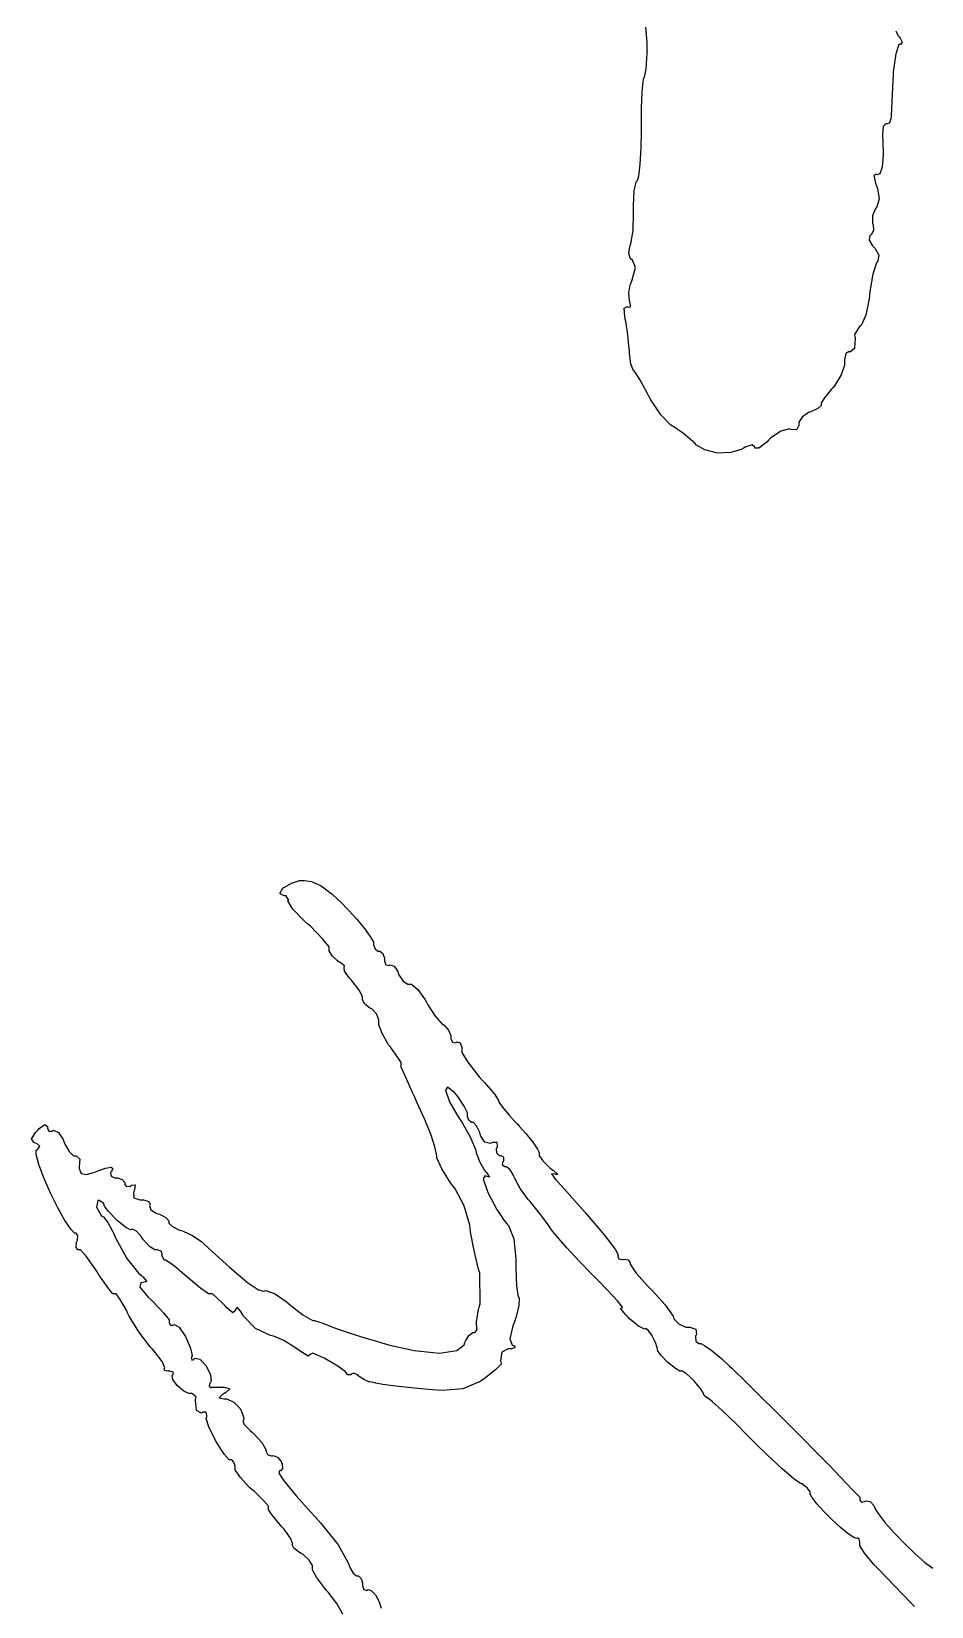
# Model space of a CAD drawing. Extents: x 0.5 to 12, y 0.6 to 18.2.
# Drawn here: x 8.751 to 10.448, y 6.278 to 9.245 of the extents above; entities that cross this region are included whole.
import ezdxf

# ---------------------------------------------------------------- set-up
doc = ezdxf.new("R2010")
doc.units = 0
doc.layers.get('0').update_dxf_attribs({"linetype": 'CONTINUOUS'})

msp = doc.modelspace()

# ---------------------------------------------------------------- linework, layer by layer
at = {"color": 0}
for points in [[(10.3803, 9.24625), (10.3851, 9.2366), (10.3868, 9.23465), (10.3884, 9.23269), (10.3921, 9.22472), (10.3892, 9.22071), (10.3883, 9.22071), (10.3863, 9.22071), (10.3803, 9.20313), (10.3757, 9.16906), (10.3753, 9.16081), (10.3749, 9.15261), (10.373, 9.11339), (10.3716, 9.08589), (10.3715, 9.08344), (10.3713, 9.08106), (10.3684, 9.07264), (10.3632, 9.07053), (10.3622, 9.07107), (10.3618, 9.07135), (10.3568, 9.06614), (10.3553, 9.05094), (10.3555, 9.04688), (10.356, 9.03836), (10.3563, 9.01253), (10.3547, 8.9891), (10.3505, 8.97678), (10.3449, 8.97521), (10.3438, 8.97586), (10.3432, 8.97629), (10.3388, 8.97358), (10.3423, 8.95893), (10.344, 8.95438), (10.3459, 8.94949), (10.3493, 8.92974), (10.3449, 8.91482), (10.3428, 8.91228), (10.3412, 8.91032), (10.3362, 8.89774), (10.3362, 8.88476), (10.337, 8.8826), (10.3378, 8.88049), (10.3382, 8.86996), (10.3342, 8.86187), (10.3328, 8.861), (10.3314, 8.86014), (10.3301, 8.852), (10.3365, 8.84104), (10.3389, 8.83871), (10.3414, 8.83615), (10.3482, 8.82374), (10.3468, 8.81267), (10.3453, 8.81071), (10.3439, 8.80908), (10.337, 8.78749), (10.3314, 8.75521), (10.3307, 8.74826), (10.33, 8.74132), (10.3236, 8.71029), (10.3151, 8.69108), (10.3134, 8.69), (10.3117, 8.68896), (10.3025, 8.67415), (10.3028, 8.67285), (10.3037, 8.66775), (10.3026, 8.64763), (10.294, 8.64111), (10.293, 8.64176), (10.2922, 8.64225), (10.2865, 8.63846), (10.2839, 8.62651), (10.2839, 8.6225), (10.2839, 8.61638), (10.2773, 8.59799), (10.2648, 8.57715), (10.2617, 8.57383), (10.2587, 8.57058), (10.2461, 8.55479), (10.2396, 8.54551), (10.2396, 8.54238), (10.2396, 8.54053), (10.2335, 8.53494), (10.2216, 8.52892), (10.2188, 8.528), (10.2159, 8.52713), (10.204, 8.51861), (10.1979, 8.50868), (10.1979, 8.50532), (10.1979, 8.50282), (10.1937, 8.49522), (10.1848, 8.49436), (10.1824, 8.49522), (10.1802, 8.4961), (10.1638, 8.49203), (10.1444, 8.47879), (10.1407, 8.47504), (10.1371, 8.47146), (10.1222, 8.4599), (10.1146, 8.46013), (10.1146, 8.46018), (10.1146, 8.46169), (10.1098, 8.46619), (10.098, 8.46257), (10.0945, 8.46067), (10.0887, 8.45762), (10.0697, 8.45199), (10.0441, 8.45074), (10.0203, 8.45682), (10.0049, 8.46582), (10.0008, 8.46989), (9.99804, 8.47265), (9.98031, 8.48747), (9.96213, 8.49994), (9.95921, 8.50151), (9.95622, 8.50315), (9.93739, 8.52257), (9.91835, 8.55094), (9.91531, 8.55697), (9.91222, 8.56304), (9.89763, 8.58951), (9.88726, 8.60542), (9.88633, 8.60612), (9.88536, 8.60688), (9.88112, 8.61897), (9.87842, 8.63829), (9.87825, 8.64258), (9.87804, 8.64692), (9.87537, 8.67333), (9.87131, 8.69928), (9.87044, 8.70329), (9.86936, 8.70806), (9.86833, 8.72347), (9.87375, 8.72672), (9.87457, 8.72618), (9.87565, 8.72553), (9.88049, 8.72597), (9.87983, 8.73356), (9.87901, 8.73579), (9.87815, 8.73801), (9.87696, 8.75261), (9.87967, 8.76768), (9.88081, 8.77018), (9.88368, 8.77681), (9.88971, 8.80007), (9.88439, 8.81407), (9.88167, 8.81597), (9.88032, 8.81694), (9.87717, 8.82644), (9.87885, 8.83942), (9.87999, 8.84201), (9.88108, 8.84467), (9.8851, 8.8699), (9.88629, 8.9031), (9.88601, 8.90972), (9.88574, 8.91639), (9.8871, 8.94553), (9.89139, 8.96278), (9.89258, 8.96349), (9.89372, 8.96425), (9.89589, 8.97304), (9.8986, 8.99507), (9.90039, 9.02632), (9.90104, 9.05419), (9.90104, 9.06347), (9.90099, 9.07269), (9.90136, 9.10026), (9.90246, 9.13038), (9.90414, 9.15076), (9.90565, 9.15821), (9.90619, 9.15821), (9.9069, 9.15826), (9.90989, 9.17481), (9.91146, 9.20458), (9.91146, 9.21451), (9.91146, 9.22418), (9.90929, 9.25299)], [(9.33817, 6.26324), (9.32693, 6.28304), (9.31044, 6.30479), (9.30692, 6.3086), (9.30333, 6.31244), (9.28874, 6.33257), (9.28119, 6.34646), (9.28119, 6.35107), (9.28119, 6.35454), (9.27479, 6.3649), (9.26243, 6.37587), (9.25944, 6.37744), (9.25646, 6.37907), (9.24571, 6.38726), (9.24262, 6.39393), (9.24322, 6.39453), (9.24393, 6.39529), (9.23958, 6.40653), (9.22672, 6.42367), (9.22325, 6.4274), (9.21972, 6.43121), (9.20529, 6.44933), (9.19786, 6.4599), (9.19786, 6.46343), (9.19786, 6.4669), (9.18864, 6.47726), (9.1709, 6.49474), (9.16661, 6.49832), (9.16228, 6.50196), (9.14453, 6.52126), (9.13536, 6.53483), (9.13536, 6.53933), (9.13536, 6.54194), (9.13292, 6.54975), (9.12858, 6.55404), (9.12717, 6.55404), (9.12392, 6.55404), (9.11431, 6.56456), (9.09842, 6.58892), (9.0855, 6.61632), (9.08074, 6.63183), (9.0816, 6.63579), (9.08197, 6.63764), (9.08046, 6.64372), (9.07487, 6.64382), (9.07357, 6.64301), (9.07194, 6.64204), (9.06233, 6.64686), (9.06033, 6.6659), (9.06119, 6.67122), (9.06136, 6.67231), (9.05376, 6.67904), (9.05126, 6.67904), (9.04801, 6.67904), (9.03842, 6.68343), (9.02576, 6.69368), (9.01747, 6.7054), (9.01665, 6.71311), (9.01779, 6.71425), (9.01839, 6.7149), (9.01824, 6.71881), (9.01232, 6.72071), (9.01036, 6.72071), (9.00831, 6.72071), (9.00217, 6.72239), (9.00151, 6.72586), (9.00201, 6.72629), (9.00276, 6.72706), (8.99756, 6.73921), (8.98296, 6.75819), (8.97906, 6.76237), (8.9751, 6.7666), (8.95378, 6.79476), (8.93549, 6.82465), (8.93311, 6.82969), (8.93067, 6.83479), (8.91857, 6.85574), (8.91075, 6.86654), (8.90815, 6.86654), (8.90489, 6.86654), (8.89529, 6.87879), (8.87847, 6.9025), (8.87494, 6.90821), (8.87136, 6.91396), (8.85406, 6.93767), (8.84358, 6.94987), (8.84011, 6.94987), (8.83892, 6.94987), (8.83544, 6.95449), (8.83615, 6.96338), (8.83703, 6.9655), (8.83783, 6.96767), (8.83865, 6.97657), (8.83535, 6.98112), (8.83425, 6.98112), (8.83214, 6.98112), (8.8259, 6.98757), (8.81418, 7.00456), (8.80067, 7.02875), (8.78694, 7.05664), (8.77458, 7.08496), (8.76514, 7.11025), (8.76019, 7.12907), (8.76014, 7.13732), (8.76139, 7.13803), (8.76313, 7.13911), (8.76699, 7.14481), (8.76113, 7.14968), (8.7589, 7.1505), (8.75657, 7.15136), (8.75125, 7.15853), (8.7595, 7.17122), (8.76297, 7.17481), (8.76585, 7.1779), (8.77642, 7.18554), (8.78119, 7.18192), (8.78119, 7.18067), (8.78119, 7.17882), (8.78424, 7.17318), (8.79021, 7.17301), (8.79161, 7.17383), (8.79303, 7.17475), (8.80197, 7.17057), (8.81076, 7.15728), (8.81218, 7.1536), (8.81353, 7.14996), (8.82249, 7.13482), (8.83035, 7.12696), (8.83301, 7.12696), (8.83535, 7.12696), (8.84261, 7.12022), (8.84244, 7.11914), (8.84179, 7.11507), (8.84136, 7.10254), (8.84511, 7.09358), (8.85454, 7.09164), (8.86654, 7.09457), (8.87039, 7.09597), (8.87532, 7.09788), (8.89046, 7.10314), (8.90132, 7.10553), (8.90429, 7.10303), (8.90201, 7.09739), (8.90099, 7.09571), (8.90018, 7.09446), (8.90115, 7.08838), (8.90831, 7.08529), (8.91075, 7.08529), (8.91357, 7.08529), (8.92219, 7.08203), (8.92703, 7.07617), (8.92703, 7.07422), (8.92703, 7.07286), (8.93056, 7.06868), (8.9375, 7.06972), (8.93918, 7.07075), (8.94065, 7.07167), (8.94667, 7.0721), (8.94569, 7.06353), (8.94472, 7.06093), (8.94358, 7.058), (8.94433, 7.04758), (8.95546, 7.04362), (8.95921, 7.04362), (8.96246, 7.04362), (8.97233, 7.04081), (8.97493, 7.035), (8.97433, 7.03396), (8.97353, 7.03267), (8.97629, 7.02518), (8.98643, 7.01856), (8.98936, 7.01764), (8.99224, 7.01671), (9.00418, 7.01031), (9.01036, 7.00407), (9.01036, 7.00196), (9.01036, 6.99983), (9.01719, 6.99349), (9.03054, 6.98671), (9.03381, 6.98568), (9.037, 6.98469), (9.0549, 6.97635), (9.07069, 6.96599), (9.07286, 6.96397), (9.08561, 6.95215), (9.12446, 6.91699), (9.15864, 6.88813), (9.17942, 6.87435), (9.18847, 6.87158), (9.19081, 6.87244), (9.19249, 6.87315), (9.2091, 6.8674), (9.23122, 6.85243), (9.23568, 6.84847), (9.24013, 6.84451), (9.26275, 6.82731), (9.28043, 6.81717), (9.28244, 6.81674), (9.2844, 6.81635), (9.29872, 6.81207), (9.31478, 6.80604), (9.31765, 6.80479), (9.32047, 6.80354), (9.33149, 6.79964), (9.35379, 6.79215), (9.3814, 6.78342), (9.40386, 6.77658), (9.4114, 6.77436), (9.42643, 6.76997), (9.47244, 6.75971), (9.52024, 6.75489), (9.55279, 6.75993), (9.56685, 6.77035), (9.56831, 6.77485), (9.56912, 6.77746), (9.57585, 6.78814), (9.58322, 6.79362), (9.58572, 6.79362), (9.58708, 6.79362), (9.59147, 6.79932), (9.59125, 6.79953), (9.59044, 6.80035), (9.59, 6.8144), (9.59392, 6.83675), (9.59532, 6.84169), (9.59694, 6.84771), (9.59631, 6.90582), (9.59457, 6.91129), (9.59304, 6.9159), (9.58535, 6.94808), (9.57904, 6.98346), (9.57835, 6.98958), (9.57753, 6.9961), (9.56651, 7.03217), (9.54904, 7.06581), (9.54503, 7.07107), (9.54118, 7.07611), (9.52474, 7.102), (9.51546, 7.12267), (9.51519, 7.12506), (9.51465, 7.12967), (9.51172, 7.14333), (9.50444, 7.1659), (9.49197, 7.1964), (9.47781, 7.22786), (9.47299, 7.23828), (9.46951, 7.24571), (9.45518, 7.27843), (9.44786, 7.29394), (9.44786, 7.2991), (9.44786, 7.30231), (9.44174, 7.31174), (9.42985, 7.32878), (9.42703, 7.33242), (9.42415, 7.3361), (9.41228, 7.35693), (9.40619, 7.37326), (9.40619, 7.37869), (9.40619, 7.38265), (9.40158, 7.39442), (9.39268, 7.4036), (9.39057, 7.4044), (9.3884, 7.40528), (9.3795, 7.41237), (9.37494, 7.42036), (9.37494, 7.42296), (9.37494, 7.42686), (9.36871, 7.43853), (9.35661, 7.45518), (9.35368, 7.45828), (9.35075, 7.46143), (9.3411, 7.4745), (9.34065, 7.48144), (9.34065, 7.48144), (9.34076, 7.48144), (9.3411, 7.48481), (9.33317, 7.49089), (9.33068, 7.49235), (9.32813, 7.49382), (9.31776, 7.50364), (9.31244, 7.51275), (9.31244, 7.51574), (9.31244, 7.52061), (9.30035, 7.53515), (9.27696, 7.55908), (9.27132, 7.56396), (9.26563, 7.56885), (9.24382, 7.59158), (9.23469, 7.60688), (9.23546, 7.60801), (9.236, 7.60894), (9.2315, 7.61654), (9.23004, 7.61654), (9.22743, 7.61654), (9.21967, 7.62099), (9.22526, 7.63075), (9.2411, 7.64068), (9.2564, 7.6454), (9.26156, 7.64551), (9.2659, 7.64567), (9.27919, 7.64356), (9.2971, 7.63542), (9.31793, 7.61947), (9.33794, 7.60053), (9.3444, 7.59397), (9.3495, 7.58876), (9.36431, 7.57249), (9.38064, 7.55263), (9.39171, 7.53674), (9.39578, 7.5294), (9.39578, 7.52692), (9.39578, 7.52436), (9.39882, 7.51665), (9.40435, 7.51237), (9.40619, 7.51237), (9.40799, 7.51237), (9.41351, 7.5076), (9.41661, 7.49897), (9.41661, 7.4961), (9.41661, 7.49371), (9.41943, 7.48643), (9.42507, 7.48514), (9.42626, 7.48583), (9.42757, 7.48671), (9.435, 7.48394), (9.44168, 7.47374), (9.4426, 7.47081), (9.44347, 7.46793), (9.45156, 7.45606), (9.46083, 7.44987), (9.46392, 7.44987), (9.46778, 7.44987), (9.47933, 7.43994), (9.49349, 7.42068), (9.49588, 7.41601), (9.49821, 7.41135), (9.51226, 7.38965), (9.52544, 7.375), (9.5274, 7.37381), (9.52935, 7.37267), (9.53743, 7.36333), (9.54161, 7.35319), (9.54161, 7.34978), (9.54161, 7.3475), (9.54465, 7.34056), (9.55067, 7.33968), (9.55203, 7.3405), (9.55322, 7.34125), (9.55935, 7.33942), (9.56244, 7.33068), (9.56244, 7.32775), (9.56244, 7.32156), (9.57346, 7.3029), (9.59489, 7.27522), (9.6001, 7.26986), (9.60525, 7.26454), (9.62478, 7.24251), (9.63135, 7.23112), (9.63135, 7.23112), (9.63135, 7.23112), (9.63211, 7.22765), (9.63906, 7.21815), (9.65093, 7.2041), (9.6626, 7.19114), (9.66661, 7.1869), (9.67074, 7.18251), (9.68278, 7.16883), (9.69601, 7.15224), (9.70497, 7.139), (9.70828, 7.13292), (9.70828, 7.13086), (9.70828, 7.1275), (9.71511, 7.1174), (9.72846, 7.10406), (9.73172, 7.10167), (9.73481, 7.09939), (9.74365, 7.09158), (9.74035, 7.09119), (9.73953, 7.09158), (9.73768, 7.09244), (9.73118, 7.09299), (9.73893, 7.08231), (9.74192, 7.07904), (9.75515, 7.06446), (9.7946, 7.02018), (9.83074, 6.97771), (9.85118, 6.95068), (9.85726, 6.94), (9.85672, 6.93804), (9.85633, 6.9369), (9.85851, 6.93246), (9.8649, 6.93132), (9.86664, 6.93164), (9.86833, 6.93201), (9.87565, 6.93044), (9.87972, 6.92529), (9.87983, 6.92383), (9.87989, 6.92242), (9.89111, 6.90576), (9.91243, 6.882), (9.91758, 6.87696), (9.92269, 6.87196), (9.94575, 6.84586), (9.9605, 6.82476), (9.96143, 6.82226), (9.96229, 6.81976), (9.97222, 6.8094), (9.98469, 6.80404), (9.98887, 6.80404), (9.9924, 6.80404), (10.0032, 6.80024), (10.0046, 6.79096), (10.0037, 6.78842), (10.0028, 6.78624), (10.0032, 6.77729), (10.0089, 6.77279), (10.0108, 6.77279), (10.013, 6.77279), (10.0197, 6.7691), (10.0342, 6.75906), (10.0522, 6.74414), (10.0671, 6.73063), (10.0719, 6.72592), (10.099, 6.69933), (10.1802, 6.61919), (10.255, 6.54383), (10.2984, 6.49778), (10.3124, 6.48356), (10.3124, 6.47879), (10.3124, 6.47765), (10.3155, 6.47412), (10.3215, 6.4751), (10.3229, 6.47597), (10.3243, 6.47689), (10.3323, 6.47547), (10.3391, 6.46761), (10.34, 6.46522), (10.3413, 6.46186), (10.3474, 6.45253), (10.3606, 6.43539), (10.3779, 6.41581), (10.3973, 6.39556), (10.417, 6.37651), (10.4352, 6.36062), (10.4499, 6.34967)], [(10.4154, 6.27756), (10.4099, 6.28336), (10.3778, 6.31668), (10.3481, 6.34711), (10.3439, 6.35146), (10.3395, 6.35585), (10.3217, 6.37815), (10.3126, 6.39264), (10.3126, 6.39746), (10.3126, 6.39963), (10.311, 6.40597), (10.3077, 6.40685), (10.3073, 6.40642), (10.3067, 6.40582), (10.3014, 6.40744), (10.2904, 6.41471), (10.2761, 6.42649), (10.2604, 6.44103), (10.2449, 6.45654), (10.2316, 6.47125), (10.2223, 6.48351), (10.2188, 6.48947), (10.2188, 6.49143), (10.2188, 6.49393), (10.2135, 6.50136), (10.2034, 6.50851), (10.201, 6.50944), (10.1986, 6.51042), (10.1882, 6.51818), (10.1663, 6.53683), (10.1386, 6.56272), (10.1155, 6.58539), (10.1079, 6.59304), (10.1005, 6.60058), (10.0782, 6.62289), (10.053, 6.64714), (10.0349, 6.66347), (10.0275, 6.66938), (10.0268, 6.66928), (10.0259, 6.66922), (10.0189, 6.6754), (10.0186, 6.67643), (10.0175, 6.67985), (10.0114, 6.68924), (9.99924, 6.70378), (9.98606, 6.71576), (9.97863, 6.72071), (9.97618, 6.72071), (9.97347, 6.72071), (9.96539, 6.72569), (9.95079, 6.73742), (9.93772, 6.75103), (9.93181, 6.75911), (9.93143, 6.76161), (9.93088, 6.76508), (9.92746, 6.77522), (9.92085, 6.78851), (9.91363, 6.79812), (9.90875, 6.80111), (9.90782, 6.80067), (9.9069, 6.80024), (9.8954, 6.80599), (9.87864, 6.81972), (9.87506, 6.82324), (9.87147, 6.82682), (9.86122, 6.83882), (9.8641, 6.84028), (9.86464, 6.83996), (9.86464, 6.83996), (9.86535, 6.84185), (9.85574, 6.85351), (9.83757, 6.87304), (9.81885, 6.89231), (9.81256, 6.8986), (9.80556, 6.9056), (9.785, 6.92686), (9.76014, 6.95361), (9.74061, 6.97597), (9.73133, 6.98747), (9.72922, 6.99083), (9.72706, 6.99419), (9.71137, 7.01574), (9.69362, 7.03754), (9.69049, 7.04107), (9.68728, 7.04465), (9.67231, 7.06506), (9.662, 7.08376), (9.66114, 7.08649), (9.66026, 7.08919), (9.65369, 7.10037), (9.64686, 7.10612), (9.64458, 7.10612), (9.64324, 7.10612), (9.63917, 7.10921), (9.63976, 7.11513), (9.64068, 7.11654), (9.64154, 7.118), (9.64165, 7.12392), (9.63661, 7.12696), (9.63499, 7.12696), (9.63325, 7.12696), (9.6281, 7.1314), (9.62782, 7.13997), (9.62864, 7.14204), (9.62944, 7.14426), (9.62913, 7.15201), (9.62104, 7.15201), (9.61871, 7.1511), (9.6161, 7.15013), (9.60547, 7.15235), (9.5981, 7.16368), (9.59717, 7.16726), (9.59636, 7.17036), (9.59033, 7.18294), (9.58421, 7.18946), (9.58219, 7.18946), (9.58051, 7.18946), (9.57563, 7.19358), (9.57297, 7.20107), (9.57297, 7.2035), (9.57297, 7.20779), (9.56685, 7.22049), (9.55496, 7.23828), (9.55214, 7.24154), (9.54856, 7.24571), (9.53554, 7.25618), (9.53142, 7.25022), (9.53911, 7.22868), (9.55279, 7.20432), (9.55806, 7.19661), (9.56168, 7.19125), (9.57813, 7.16254), (9.58826, 7.13883), (9.58886, 7.13585), (9.58942, 7.13292), (9.59571, 7.11589), (9.6046, 7.10015), (9.60644, 7.09788), (9.60861, 7.09521), (9.61436, 7.08637), (9.60835, 7.08822), (9.60667, 7.08925), (9.60656, 7.08931), (9.60254, 7.08311), (9.61165, 7.05778), (9.62842, 7.02556), (9.64193, 7.00467), (9.6474, 6.99858), (9.65028, 6.99539), (9.66015, 6.97032), (9.66417, 6.93246), (9.66411, 6.92279), (9.66407, 6.91504), (9.66558, 6.88103), (9.66883, 6.86094), (9.66965, 6.86014), (9.67046, 6.85932), (9.66965, 6.84424), (9.66336, 6.81972), (9.6614, 6.81418), (9.65869, 6.80658), (9.653, 6.78168), (9.65728, 6.77001), (9.65961, 6.76904), (9.66064, 6.76867), (9.66292, 6.76531), (9.65597, 6.76329), (9.65369, 6.76318), (9.64968, 6.76303), (9.63792, 6.75689), (9.63558, 6.7405), (9.63624, 6.73519), (9.63633, 6.73432), (9.62657, 6.72385), (9.6071, 6.70856), (9.60232, 6.70529), (9.59554, 6.70074), (9.56407, 6.68739), (9.52576, 6.68457), (9.51563, 6.68522), (9.50651, 6.68587), (9.47933, 6.68821), (9.44303, 6.692), (9.41374, 6.69586), (9.40044, 6.69808), (9.39849, 6.69883), (9.39811, 6.699), (9.38911, 6.70063), (9.38807, 6.70074), (9.38699, 6.7009), (9.37869, 6.70458), (9.36903, 6.71099), (9.36724, 6.71246), (9.36546, 6.71397), (9.35796, 6.71744), (9.35406, 6.71506), (9.35406, 6.71419), (9.35406, 6.71419), (9.34706, 6.71436), (9.34625, 6.7155), (9.34321, 6.71967), (9.32883, 6.73031), (9.30306, 6.74567), (9.28136, 6.75504), (9.27604, 6.75206), (9.27604, 6.75206), (9.2761, 6.75201), (9.27274, 6.7494), (9.25754, 6.75846), (9.25331, 6.76161), (9.24903, 6.76481), (9.22706, 6.77854), (9.20953, 6.78657), (9.20751, 6.78689), (9.20161, 6.78787), (9.17367, 6.80149), (9.15104, 6.82449), (9.14789, 6.83008), (9.14615, 6.83317), (9.13917, 6.84147), (9.13579, 6.83762), (9.13579, 6.83632), (9.13574, 6.83496), (9.13075, 6.83083), (9.11925, 6.84044), (9.11604, 6.84413), (9.11333, 6.84722), (9.10021, 6.85997), (9.09218, 6.86654), (9.08951, 6.86654), (9.08469, 6.86654), (9.07036, 6.8769), (9.03922, 6.90294), (9.03054, 6.91081), (9.02778, 6.91336), (9.01406, 6.92404), (9.00369, 6.92996), (9.00265, 6.93007), (9.00157, 6.93024), (8.99707, 6.93924), (8.99744, 6.94049), (8.99778, 6.94179), (8.99544, 6.94715), (8.98904, 6.94987), (8.98693, 6.94987), (8.98361, 6.94987), (8.97374, 6.95611), (8.96235, 6.96821), (8.96056, 6.97114), (8.95871, 6.97407), (8.949, 6.98492), (8.94086, 6.98872), (8.93983, 6.98812), (8.93815, 6.98719), (8.9291, 6.99169), (8.91254, 7.00483), (8.89654, 7.02154), (8.88872, 7.03212), (8.88769, 7.03581), (8.88737, 7.03689), (8.87869, 7.04275), (8.87765, 7.04258), (8.87619, 7.04243), (8.87349, 7.02974), (8.8826, 7.01417), (8.88564, 7.01226), (8.88683, 7.0115), (8.89518, 7.00082), (8.90414, 6.98449), (8.90565, 6.9809), (8.90944, 6.97194), (8.93088, 6.93321), (8.95378, 6.90479), (8.95839, 6.90099), (8.96121, 6.89865), (8.96881, 6.89019), (8.96099, 6.88775), (8.95839, 6.88764), (8.95762, 6.88764), (8.95551, 6.87924), (8.97114, 6.86068), (8.97661, 6.85553), (8.98122, 6.85118), (9.00049, 6.83008), (9.01047, 6.81754), (9.01047, 6.81332), (9.01047, 6.8119), (9.01307, 6.80757), (9.01812, 6.80761), (9.01938, 6.80832), (9.02061, 6.80914), (9.02935, 6.8036), (9.0415, 6.78603), (9.051, 6.76417), (9.0541, 6.75071), (9.05311, 6.74675), (9.05279, 6.74561), (9.05344, 6.74169), (9.05724, 6.74322), (9.05817, 6.74408), (9.05935, 6.74528), (9.06842, 6.74343), (9.08029, 6.73085), (9.08865, 6.71376), (9.09, 6.70221), (9.08843, 6.6996), (9.08751, 6.69814), (9.08626, 6.69254), (9.08951, 6.69032), (9.09044, 6.69043), (9.09158, 6.69065), (9.11247, 6.69075), (9.11464, 6.69054), (9.11724, 6.69032), (9.12506, 6.68772), (9.11746, 6.68088), (9.11464, 6.67904), (9.11199, 6.67736), (9.10499, 6.67074), (9.11387, 6.66883), (9.11686, 6.66878), (9.11931, 6.66878), (9.13276, 6.66254), (9.14432, 6.65067), (9.14589, 6.64779), (9.1474, 6.64497), (9.15164, 6.63308), (9.15028, 6.62696), (9.14985, 6.62696), (9.14985, 6.62696), (9.15213, 6.62061), (9.16428, 6.60824), (9.16775, 6.60525), (9.17117, 6.60226), (9.18554, 6.58637), (9.19314, 6.57308), (9.19325, 6.5714), (9.19331, 6.56976), (9.19694, 6.56353), (9.20367, 6.56125), (9.20529, 6.56153), (9.20688, 6.56185), (9.21511, 6.55865), (9.2219, 6.55062), (9.22271, 6.5485), (9.22347, 6.54644), (9.22407, 6.53771), (9.22049, 6.53321), (9.21929, 6.53321), (9.21886, 6.53321), (9.21761, 6.52854), (9.22749, 6.51346), (9.25, 6.48633), (9.27729, 6.45574), (9.28651, 6.44564), (9.29579, 6.43549), (9.32932, 6.39361), (9.34842, 6.35969), (9.35053, 6.35351), (9.35135, 6.35101), (9.35753, 6.34065), (9.36376, 6.33529), (9.36589, 6.33529), (9.36746, 6.33529), (9.37235, 6.33051), (9.37506, 6.32194), (9.37506, 6.31907), (9.37506, 6.31663), (9.37776, 6.30931), (9.38325, 6.30794), (9.38439, 6.3086), (9.38558, 6.30935), (9.39154, 6.30772), (9.39958, 6.29932), (9.40657, 6.28608), (9.41015, 6.27468)]]:
    msp.add_lwpolyline(points, dxfattribs=at)

doc.saveas('drawing.dxf')
